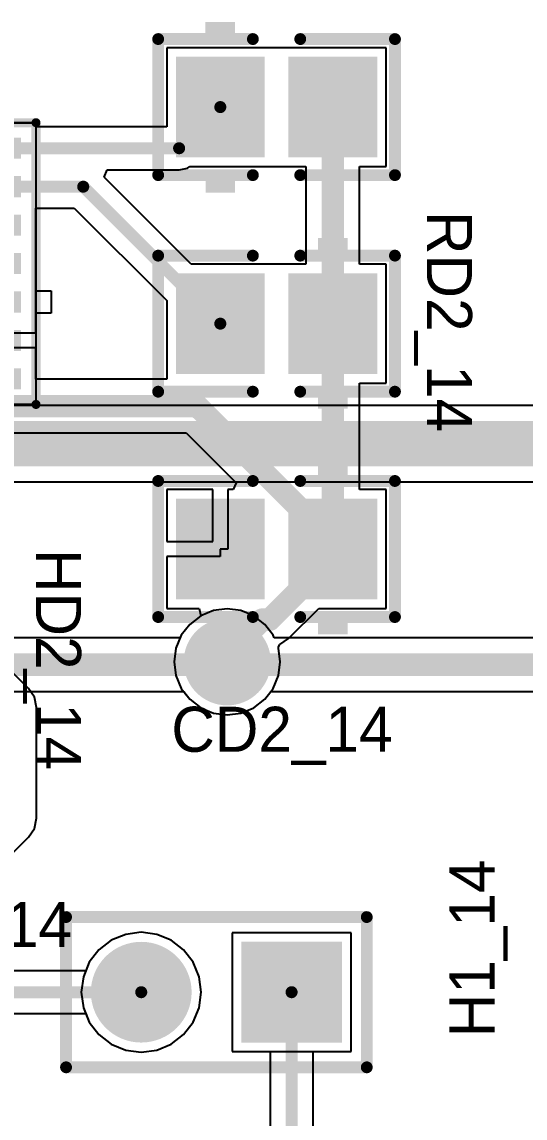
# Model space of a CAD drawing. Header units: millimetres. Extents: x 0.67 to 7.75, y 0.64 to 6.06.
# Drawn here: x 5.643 to 5.978, y 4.871 to 5.601 of the extents above; entities that cross this region are included whole.
import ezdxf

# ---------------------------------------------------------------- set-up
doc = ezdxf.new("R2010")
doc.units = ezdxf.units.MM
doc.header["$MEASUREMENT"] = 0
for name, color, linetype in [('BottomLayer', 5, 'Continuous'), ('BottomSolder', 6, 'Continuous'), ('Mechanical13', 56, 'Continuous'), ('Mechanical15', 56, 'Continuous'), ('MultiLayer', 9, 'Continuous'), ('PadHoleLayer', 156, 'Continuous'), ('TopLayer', 1, 'Continuous'), ('TopOverlay', 2, 'Continuous'), ('TopPaste', 8, 'Continuous'), ('TopSolder', 216, 'Continuous'), ('ViaHoleLayer', 16, 'Continuous')]:
    doc.layers.add(name, color=color, linetype=linetype)

# ---------------------------------------------------------------- blocks, each defined once
blk = doc.blocks.new('RU_14_354')
at = {"layer": 'Mechanical13'}
for p, q in [((-0.086, 0.07249), (-0.06601, 0.0525)), ((-0.086, 0.0525), (-0.06601, 0.07249)), ((-0.076, 0.0525), (-0.076, 0.07249)), ((-0.086, 0.0625), (-0.06601, 0.0625))]:
    blk.add_line(p, q, dxfattribs=at)
at = {"layer": 'Mechanical13', "const_width": 0.001}
for points in [[(-0.0885, -0.1005), (-0.0885, 0.1005)], [(-0.0885, 0.1005), (0.0885, 0.1005)], [(0.0885, -0.1005), (0.0885, 0.1005)], [(-0.126, 0.07077), (-0.126, 0.08277)], [(-0.126, 0.08277), (-0.0885, 0.08277)], [(-0.0885, 0.07077), (-0.0885, 0.08277)], [(0.0885, 0.08277), (0.126, 0.08277)], [(0.0885, 0.07077), (0.0885, 0.08277)], [(0.126, 0.07077), (0.126, 0.08277)], [(-0.126, 0.07077), (-0.0885, 0.07077)], [(0.0885, 0.07077), (0.126, 0.07077)], [(-0.126, 0.04518), (-0.126, 0.05718)], [(-0.126, 0.05718), (-0.0885, 0.05718)], [(-0.0885, 0.04518), (-0.0885, 0.05718)], [(0.0885, 0.05718), (0.126, 0.05718)], [(0.0885, 0.04518), (0.0885, 0.05718)], [(0.126, 0.04518), (0.126, 0.05718)], [(-0.126, 0.04518), (-0.0885, 0.04518)], [(0.0885, 0.04518), (0.126, 0.04518)], [(-0.126, 0.01959), (-0.126, 0.03159)], [(-0.126, 0.03159), (-0.0885, 0.03159)], [(-0.0885, 0.01959), (-0.0885, 0.03159)], [(0.0885, 0.03159), (0.126, 0.03159)], [(0.0885, 0.01959), (0.0885, 0.03159)], [(0.126, 0.01959), (0.126, 0.03159)], [(-0.126, 0.01959), (-0.0885, 0.01959)], [(0.0885, 0.01959), (0.126, 0.01959)], [(-0.126, -0.006), (-0.126, 0.006)], [(-0.126, 0.006), (-0.0885, 0.006)], [(-0.0885, -0.006), (-0.0885, 0.006)], [(0.0885, 0.006), (0.126, 0.006)], [(0.0885, -0.006), (0.0885, 0.006)], [(0.126, -0.006), (0.126, 0.006)], [(-0.126, -0.006), (-0.0885, -0.006)], [(0.0885, -0.006), (0.126, -0.006)], [(-0.126, -0.03159), (-0.126, -0.01959)], [(-0.126, -0.01959), (-0.0885, -0.01959)], [(-0.0885, -0.03159), (-0.0885, -0.01959)], [(0.0885, -0.01959), (0.126, -0.01959)], [(0.0885, -0.03159), (0.0885, -0.01959)], [(0.126, -0.03159), (0.126, -0.01959)], [(-0.126, -0.03159), (-0.0885, -0.03159)], [(0.0885, -0.03159), (0.126, -0.03159)], [(-0.126, -0.05718), (-0.126, -0.04518)], [(-0.126, -0.04518), (-0.0885, -0.04518)], [(-0.0885, -0.05718), (-0.0885, -0.04518)], [(0.0885, -0.04518), (0.126, -0.04518)], [(0.0885, -0.05718), (0.0885, -0.04518)], [(0.126, -0.05718), (0.126, -0.04518)], [(-0.126, -0.05718), (-0.0885, -0.05718)], [(0.0885, -0.05718), (0.126, -0.05718)], [(-0.126, -0.08277), (-0.126, -0.07077)], [(-0.126, -0.07077), (-0.0885, -0.07077)], [(-0.0885, -0.08277), (-0.0885, -0.07077)], [(0.0885, -0.07077), (0.126, -0.07077)], [(0.0885, -0.08277), (0.0885, -0.07077)], [(0.126, -0.08277), (0.126, -0.07077)], [(-0.126, -0.08277), (-0.0885, -0.08277)], [(0.0885, -0.08277), (0.126, -0.08277)], [(-0.0885, -0.1005), (0.0885, -0.1005)]]:
    blk.add_lwpolyline(points, dxfattribs=at)
at = {"layer": 'Mechanical13', "const_width": 0.0005}
for points in [[(-0.08875, 0.1005, 1), (-0.08825, 0.1005, 1)], [(-0.08875, 0.1005, 1), (-0.08825, 0.1005, 1)], [(0.08825, 0.1005, 1), (0.08875, 0.1005, 1)], [(0.08825, 0.1005, 1), (0.08875, 0.1005, 1)], [(-0.12625, 0.08277, 1), (-0.12575, 0.08277, 1)], [(-0.12625, 0.08277, 1), (-0.12575, 0.08277, 1)], [(-0.08875, 0.08277, 1), (-0.08825, 0.08277, 1)], [(-0.08875, 0.08277, 1), (-0.08825, 0.08277, 1)], [(0.08825, 0.08277, 1), (0.08875, 0.08277, 1)], [(0.08825, 0.08277, 1), (0.08875, 0.08277, 1)], [(0.12575, 0.08277, 1), (0.12625, 0.08277, 1)], [(0.12575, 0.08277, 1), (0.12625, 0.08277, 1)], [(-0.12625, 0.07077, 1), (-0.12575, 0.07077, 1)], [(-0.12625, 0.07077, 1), (-0.12575, 0.07077, 1)], [(-0.08875, 0.07077, 1), (-0.08825, 0.07077, 1)], [(-0.08875, 0.07077, 1), (-0.08825, 0.07077, 1)], [(0.08825, 0.07077, 1), (0.08875, 0.07077, 1)], [(0.08825, 0.07077, 1), (0.08875, 0.07077, 1)], [(0.12575, 0.07077, 1), (0.12625, 0.07077, 1)], [(0.12575, 0.07077, 1), (0.12625, 0.07077, 1)], [(-0.12625, 0.05718, 1), (-0.12575, 0.05718, 1)], [(-0.12625, 0.05718, 1), (-0.12575, 0.05718, 1)], [(-0.08875, 0.05718, 1), (-0.08825, 0.05718, 1)], [(-0.08875, 0.05718, 1), (-0.08825, 0.05718, 1)], [(0.08825, 0.05718, 1), (0.08875, 0.05718, 1)], [(0.08825, 0.05718, 1), (0.08875, 0.05718, 1)], [(0.12575, 0.05718, 1), (0.12625, 0.05718, 1)], [(0.12575, 0.05718, 1), (0.12625, 0.05718, 1)], [(-0.12625, 0.04518, 1), (-0.12575, 0.04518, 1)], [(-0.12625, 0.04518, 1), (-0.12575, 0.04518, 1)], [(-0.08875, 0.04518, 1), (-0.08825, 0.04518, 1)], [(-0.08875, 0.04518, 1), (-0.08825, 0.04518, 1)], [(0.08825, 0.04518, 1), (0.08875, 0.04518, 1)], [(0.08825, 0.04518, 1), (0.08875, 0.04518, 1)], [(0.12575, 0.04518, 1), (0.12625, 0.04518, 1)], [(0.12575, 0.04518, 1), (0.12625, 0.04518, 1)], [(-0.12625, 0.03159, 1), (-0.12575, 0.03159, 1)], [(-0.12625, 0.03159, 1), (-0.12575, 0.03159, 1)], [(-0.08875, 0.03159, 1), (-0.08825, 0.03159, 1)], [(-0.08875, 0.03159, 1), (-0.08825, 0.03159, 1)], [(0.08825, 0.03159, 1), (0.08875, 0.03159, 1)], [(0.08825, 0.03159, 1), (0.08875, 0.03159, 1)], [(0.12575, 0.03159, 1), (0.12625, 0.03159, 1)], [(0.12575, 0.03159, 1), (0.12625, 0.03159, 1)], [(-0.12625, 0.01959, 1), (-0.12575, 0.01959, 1)], [(-0.12625, 0.01959, 1), (-0.12575, 0.01959, 1)], [(-0.08875, 0.01959, 1), (-0.08825, 0.01959, 1)], [(-0.08875, 0.01959, 1), (-0.08825, 0.01959, 1)], [(0.08825, 0.01959, 1), (0.08875, 0.01959, 1)], [(0.08825, 0.01959, 1), (0.08875, 0.01959, 1)], [(0.12575, 0.01959, 1), (0.12625, 0.01959, 1)], [(0.12575, 0.01959, 1), (0.12625, 0.01959, 1)], [(-0.12625, 0.006, 1), (-0.12575, 0.006, 1)], [(-0.12625, 0.006, 1), (-0.12575, 0.006, 1)], [(-0.08875, 0.006, 1), (-0.08825, 0.006, 1)], [(-0.08875, 0.006, 1), (-0.08825, 0.006, 1)], [(0.08825, 0.006, 1), (0.08875, 0.006, 1)], [(0.08825, 0.006, 1), (0.08875, 0.006, 1)], [(0.12575, 0.006, 1), (0.12625, 0.006, 1)], [(0.12575, 0.006, 1), (0.12625, 0.006, 1)], [(-0.12625, -0.006, 1), (-0.12575, -0.006, 1)], [(-0.12625, -0.006, 1), (-0.12575, -0.006, 1)], [(-0.08875, -0.006, 1), (-0.08825, -0.006, 1)], [(-0.08875, -0.006, 1), (-0.08825, -0.006, 1)], [(0.08825, -0.006, 1), (0.08875, -0.006, 1)], [(0.08825, -0.006, 1), (0.08875, -0.006, 1)], [(0.12575, -0.006, 1), (0.12625, -0.006, 1)], [(0.12575, -0.006, 1), (0.12625, -0.006, 1)], [(-0.12625, -0.01959, 1), (-0.12575, -0.01959, 1)], [(-0.12625, -0.01959, 1), (-0.12575, -0.01959, 1)], [(-0.08875, -0.01959, 1), (-0.08825, -0.01959, 1)], [(-0.08875, -0.01959, 1), (-0.08825, -0.01959, 1)], [(0.08825, -0.01959, 1), (0.08875, -0.01959, 1)], [(0.08825, -0.01959, 1), (0.08875, -0.01959, 1)], [(0.12575, -0.01959, 1), (0.12625, -0.01959, 1)], [(0.12575, -0.01959, 1), (0.12625, -0.01959, 1)], [(-0.12625, -0.03159, 1), (-0.12575, -0.03159, 1)], [(-0.12625, -0.03159, 1), (-0.12575, -0.03159, 1)], [(-0.08875, -0.03159, 1), (-0.08825, -0.03159, 1)], [(-0.08875, -0.03159, 1), (-0.08825, -0.03159, 1)], [(0.08825, -0.03159, 1), (0.08875, -0.03159, 1)], [(0.08825, -0.03159, 1), (0.08875, -0.03159, 1)], [(0.12575, -0.03159, 1), (0.12625, -0.03159, 1)], [(0.12575, -0.03159, 1), (0.12625, -0.03159, 1)], [(-0.12625, -0.04518, 1), (-0.12575, -0.04518, 1)], [(-0.12625, -0.04518, 1), (-0.12575, -0.04518, 1)], [(-0.08875, -0.04518, 1), (-0.08825, -0.04518, 1)], [(-0.08875, -0.04518, 1), (-0.08825, -0.04518, 1)], [(0.08825, -0.04518, 1), (0.08875, -0.04518, 1)], [(0.08825, -0.04518, 1), (0.08875, -0.04518, 1)], [(0.12575, -0.04518, 1), (0.12625, -0.04518, 1)], [(0.12575, -0.04518, 1), (0.12625, -0.04518, 1)], [(-0.12625, -0.05718, 1), (-0.12575, -0.05718, 1)], [(-0.12625, -0.05718, 1), (-0.12575, -0.05718, 1)], [(-0.08875, -0.05718, 1), (-0.08825, -0.05718, 1)], [(-0.08875, -0.05718, 1), (-0.08825, -0.05718, 1)], [(0.08825, -0.05718, 1), (0.08875, -0.05718, 1)], [(0.08825, -0.05718, 1), (0.08875, -0.05718, 1)], [(0.12575, -0.05718, 1), (0.12625, -0.05718, 1)], [(0.12575, -0.05718, 1), (0.12625, -0.05718, 1)], [(-0.12625, -0.07077, 1), (-0.12575, -0.07077, 1)], [(-0.12625, -0.07077, 1), (-0.12575, -0.07077, 1)], [(-0.08875, -0.07077, 1), (-0.08825, -0.07077, 1)], [(-0.08875, -0.07077, 1), (-0.08825, -0.07077, 1)], [(0.08825, -0.07077, 1), (0.08875, -0.07077, 1)], [(0.08825, -0.07077, 1), (0.08875, -0.07077, 1)], [(0.12575, -0.07077, 1), (0.12625, -0.07077, 1)], [(0.12575, -0.07077, 1), (0.12625, -0.07077, 1)], [(-0.12625, -0.08277, 1), (-0.12575, -0.08277, 1)], [(-0.12625, -0.08277, 1), (-0.12575, -0.08277, 1)], [(-0.08875, -0.08277, 1), (-0.08825, -0.08277, 1)], [(-0.08875, -0.08277, 1), (-0.08825, -0.08277, 1)], [(0.08825, -0.08277, 1), (0.08875, -0.08277, 1)], [(0.08825, -0.08277, 1), (0.08875, -0.08277, 1)], [(0.12575, -0.08277, 1), (0.12625, -0.08277, 1)], [(0.12575, -0.08277, 1), (0.12625, -0.08277, 1)], [(-0.08875, -0.1005, 1), (-0.08825, -0.1005, 1)], [(-0.08875, -0.1005, 1), (-0.08825, -0.1005, 1)], [(0.08825, -0.1005, 1), (0.08875, -0.1005, 1)], [(0.08825, -0.1005, 1), (0.08875, -0.1005, 1)]]:
    blk.add_lwpolyline(points, format="xyb", close=True, dxfattribs=at)
at = {"layer": 'Mechanical13'}
blk.add_lwpolyline([(0.012, 0.1005, -1), (-0.012, 0.1005)], format="xyb", dxfattribs=at)
for points in [[(-0.012, 0.1005, 1), (-0.012, 0.1005, 1)], [(0.012, 0.1005, 1), (0.012, 0.1005, 1)]]:
    blk.add_lwpolyline(points, format="xyb", close=True, dxfattribs=at)
at = {"layer": 'Mechanical15'}
for p, q in [((-0.0985, 0.09377), (-0.0985, 0.1105)), ((-0.0985, 0.1105), (0.0985, 0.1105)), ((0.0985, 0.1105), (0.0985, 0.09377)), ((-0.15, -0.09377), (-0.15, 0.09377)), ((-0.15, 0.09377), (-0.0985, 0.09377)), ((0.0985, 0.09377), (0.15, 0.09377)), ((0.15, 0.09377), (0.15, -0.09377)), ((-0.0985, -0.09377), (-0.15, -0.09377)), ((-0.0985, -0.1105), (-0.0985, -0.09377)), ((0.15, -0.09377), (0.0985, -0.09377)), ((0.0985, -0.09377), (0.0985, -0.1105)), ((0.0985, -0.1105), (-0.0985, -0.1105))]:
    blk.add_line(p, q, dxfattribs=at)
at = {"layer": 'Mechanical15', "const_width": 0.006}
for points in [[(-0.0985, 0.1105), (0.0985, 0.1105)], [(-0.0985, 0.09377), (-0.0985, 0.1105)], [(0.0985, 0.09377), (0.0985, 0.1105)], [(-0.15, 0.09377), (-0.0985, 0.09377)], [(-0.15, -0.09377), (-0.15, 0.09377)], [(0.0985, 0.09377), (0.15, 0.09377)], [(0.15, -0.09377), (0.15, 0.09377)], [(-0.15, -0.09377), (-0.0985, -0.09377)], [(-0.0985, -0.1105), (-0.0985, -0.09377)], [(0.0985, -0.1105), (0.0985, -0.09377)], [(0.0985, -0.09377), (0.15, -0.09377)], [(-0.0985, -0.1105), (0.0985, -0.1105)]]:
    blk.add_lwpolyline(points, dxfattribs=at)
at = {"layer": 'Mechanical15', "const_width": 0.003}
for points in [[(-0.1, 0.1105, 1), (-0.097, 0.1105, 1)], [(-0.1, 0.1105, 1), (-0.097, 0.1105, 1)], [(0.097, 0.1105, 1), (0.1, 0.1105, 1)], [(0.097, 0.1105, 1), (0.1, 0.1105, 1)], [(-0.1515, 0.09377, 1), (-0.1485, 0.09377, 1)], [(-0.1515, 0.09377, 1), (-0.1485, 0.09377, 1)], [(-0.1, 0.09377, 1), (-0.097, 0.09377, 1)], [(-0.1, 0.09377, 1), (-0.097, 0.09377, 1)], [(0.097, 0.09377, 1), (0.1, 0.09377, 1)], [(0.097, 0.09377, 1), (0.1, 0.09377, 1)], [(0.1485, 0.09377, 1), (0.1515, 0.09377, 1)], [(0.1485, 0.09377, 1), (0.1515, 0.09377, 1)], [(-0.1515, -0.09377, 1), (-0.1485, -0.09377, 1)], [(-0.1515, -0.09377, 1), (-0.1485, -0.09377, 1)], [(-0.1, -0.09377, 1), (-0.097, -0.09377, 1)], [(-0.1, -0.09377, 1), (-0.097, -0.09377, 1)], [(0.097, -0.09377, 1), (0.1, -0.09377, 1)], [(0.097, -0.09377, 1), (0.1, -0.09377, 1)], [(0.1485, -0.09377, 1), (0.1515, -0.09377, 1)], [(0.1485, -0.09377, 1), (0.1515, -0.09377, 1)], [(-0.1, -0.1105, 1), (-0.097, -0.1105, 1)], [(-0.1, -0.1105, 1), (-0.097, -0.1105, 1)], [(0.097, -0.1105, 1), (0.1, -0.1105, 1)], [(0.097, -0.1105, 1), (0.1, -0.1105, 1)]]:
    blk.add_lwpolyline(points, format="xyb", close=True, dxfattribs=at)
at = {"layer": 'TopLayer'}
for points in [[(-0.14, 0.06977), (-0.082, 0.06977), (-0.14, 0.08377), (-0.082, 0.08377)], [(0.082, 0.06977), (0.14, 0.06977), (0.082, 0.08377), (0.14, 0.08377)], [(-0.14, 0.04418), (-0.082, 0.04418), (-0.14, 0.05818), (-0.082, 0.05818)], [(0.082, 0.04418), (0.14, 0.04418), (0.082, 0.05818), (0.14, 0.05818)], [(-0.14, 0.01859), (-0.082, 0.01859), (-0.14, 0.03259), (-0.082, 0.03259)], [(0.082, 0.01859), (0.14, 0.01859), (0.082, 0.03259), (0.14, 0.03259)], [(-0.14, -0.007), (-0.082, -0.007), (-0.14, 0.007), (-0.082, 0.007)], [(0.082, -0.007), (0.14, -0.007), (0.082, 0.007), (0.14, 0.007)], [(-0.14, -0.03259), (-0.082, -0.03259), (-0.14, -0.01859), (-0.082, -0.01859)], [(0.082, -0.03259), (0.14, -0.03259), (0.082, -0.01859), (0.14, -0.01859)], [(-0.14, -0.05818), (-0.082, -0.05818), (-0.14, -0.04418), (-0.082, -0.04418)], [(0.082, -0.05818), (0.14, -0.05818), (0.082, -0.04418), (0.14, -0.04418)], [(-0.14, -0.08377), (-0.082, -0.08377), (-0.14, -0.06977), (-0.082, -0.06977)], [(0.082, -0.08377), (0.14, -0.08377), (0.082, -0.06977), (0.14, -0.06977)]]:
    blk.add_solid(points, dxfattribs=at)
at = {"layer": 'TopOverlay'}
for p, q in [((-0.1335, 0.11076), (-0.11351, 0.09077)), ((-0.1335, 0.09077), (-0.11351, 0.11076)), ((-0.1235, 0.09077), (-0.1235, 0.11076)), ((-0.1335, 0.10077), (-0.11351, 0.10077)), ((0.15, -0.03309), (0.15, -0.01809)), ((0.15, -0.01809), (0.16, -0.01809)), ((0.16, -0.01809), (0.16, -0.03309)), ((0.16, -0.03309), (0.15, -0.03309))]:
    blk.add_line(p, q, dxfattribs=at)
at = {"layer": 'TopOverlay', "const_width": 0.006}
for points in [[(-0.0935, 0.09687), (-0.0935, 0.1055)], [(-0.0935, 0.1055), (0.0935, 0.1055)], [(0.0935, 0.09687), (0.0935, 0.1055)], [(-0.0935, -0.1055), (-0.0935, -0.09687)], [(0.0935, -0.1055), (0.0935, -0.09687)], [(-0.0935, -0.1055), (0.0935, -0.1055)]]:
    blk.add_lwpolyline(points, dxfattribs=at)
at = {"layer": 'TopOverlay', "const_width": 0.003}
for points in [[(-0.095, 0.1055, 1), (-0.092, 0.1055, 1)], [(-0.095, 0.1055, 1), (-0.092, 0.1055, 1)], [(0.092, 0.1055, 1), (0.095, 0.1055, 1)], [(0.092, 0.1055, 1), (0.095, 0.1055, 1)], [(-0.095, 0.09687, 1), (-0.092, 0.09687, 1)], [(0.092, 0.09687, 1), (0.095, 0.09687, 1)], [(-0.095, -0.09687, 1), (-0.092, -0.09687, 1)], [(0.092, -0.09687, 1), (0.095, -0.09687, 1)], [(-0.095, -0.1055, 1), (-0.092, -0.1055, 1)], [(-0.095, -0.1055, 1), (-0.092, -0.1055, 1)], [(0.092, -0.1055, 1), (0.095, -0.1055, 1)], [(0.092, -0.1055, 1), (0.095, -0.1055, 1)]]:
    blk.add_lwpolyline(points, format="xyb", close=True, dxfattribs=at)
at = {"layer": 'TopPaste'}
for points in [[(-0.14, 0.06977), (-0.082, 0.06977), (-0.14, 0.08377), (-0.082, 0.08377)], [(0.082, 0.06977), (0.14, 0.06977), (0.082, 0.08377), (0.14, 0.08377)], [(-0.14, 0.04418), (-0.082, 0.04418), (-0.14, 0.05818), (-0.082, 0.05818)], [(0.082, 0.04418), (0.14, 0.04418), (0.082, 0.05818), (0.14, 0.05818)], [(-0.14, 0.01859), (-0.082, 0.01859), (-0.14, 0.03259), (-0.082, 0.03259)], [(0.082, 0.01859), (0.14, 0.01859), (0.082, 0.03259), (0.14, 0.03259)], [(-0.14, -0.007), (-0.082, -0.007), (-0.14, 0.007), (-0.082, 0.007)], [(0.082, -0.007), (0.14, -0.007), (0.082, 0.007), (0.14, 0.007)], [(-0.14, -0.03259), (-0.082, -0.03259), (-0.14, -0.01859), (-0.082, -0.01859)], [(0.082, -0.03259), (0.14, -0.03259), (0.082, -0.01859), (0.14, -0.01859)], [(-0.14, -0.05818), (-0.082, -0.05818), (-0.14, -0.04418), (-0.082, -0.04418)], [(0.082, -0.05818), (0.14, -0.05818), (0.082, -0.04418), (0.14, -0.04418)], [(-0.14, -0.08377), (-0.082, -0.08377), (-0.14, -0.06977), (-0.082, -0.06977)], [(0.082, -0.08377), (0.14, -0.08377), (0.082, -0.06977), (0.14, -0.06977)]]:
    blk.add_solid(points, dxfattribs=at)
at = {"layer": 'TopSolder'}
for points in [[(-0.14, 0.06977), (-0.082, 0.06977), (-0.14, 0.08377), (-0.082, 0.08377)], [(0.082, 0.06977), (0.14, 0.06977), (0.082, 0.08377), (0.14, 0.08377)], [(-0.14, 0.04418), (-0.082, 0.04418), (-0.14, 0.05818), (-0.082, 0.05818)], [(0.082, 0.04418), (0.14, 0.04418), (0.082, 0.05818), (0.14, 0.05818)], [(-0.14, 0.01859), (-0.082, 0.01859), (-0.14, 0.03259), (-0.082, 0.03259)], [(0.082, 0.01859), (0.14, 0.01859), (0.082, 0.03259), (0.14, 0.03259)], [(-0.14, -0.007), (-0.082, -0.007), (-0.14, 0.007), (-0.082, 0.007)], [(0.082, -0.007), (0.14, -0.007), (0.082, 0.007), (0.14, 0.007)], [(-0.14, -0.03259), (-0.082, -0.03259), (-0.14, -0.01859), (-0.082, -0.01859)], [(0.082, -0.03259), (0.14, -0.03259), (0.082, -0.01859), (0.14, -0.01859)], [(-0.14, -0.05818), (-0.082, -0.05818), (-0.14, -0.04418), (-0.082, -0.04418)], [(0.082, -0.05818), (0.14, -0.05818), (0.082, -0.04418), (0.14, -0.04418)], [(-0.14, -0.08377), (-0.082, -0.08377), (-0.14, -0.06977), (-0.082, -0.06977)], [(0.082, -0.08377), (0.14, -0.08377), (0.082, -0.06977), (0.14, -0.06977)]]:
    blk.add_solid(points, dxfattribs=at)
blk = doc.blocks.new('CC2012_0805_355')
at = {"layer": 'TopLayer'}
for points in [[(-0.06299, -0.02953), (-0.01181, -0.02953), (-0.06299, 0.02953), (-0.01181, 0.02953)], [(0.01181, -0.02953), (0.06299, -0.02953), (0.01181, 0.02953), (0.06299, 0.02953)]]:
    blk.add_solid(points, dxfattribs=at)
at = {"layer": 'TopOverlay', "const_width": 0.00787}
for points in [[(-0.07874, 0.04528), (-0.07874, -0.04528)], [(-0.01575, 0.04528), (-0.07874, 0.04528)], [(0.07874, 0.04528), (0.01575, 0.04528)], [(0.07874, 0.04528), (0.07874, -0.04528)], [(-0.01575, -0.04528), (-0.07874, -0.04528)], [(0.07874, -0.04528), (0.01575, -0.04528)]]:
    blk.add_lwpolyline(points, dxfattribs=at)
at = {"layer": 'TopOverlay', "const_width": 0.00394}
for points in [[(-0.08071, 0.04528, 1), (-0.07677, 0.04528, 1)], [(-0.08071, 0.04528, 1), (-0.07677, 0.04528, 1)], [(-0.01772, 0.04528, 1), (-0.01378, 0.04528, 1)], [(0.01378, 0.04528, 1), (0.01772, 0.04528, 1)], [(0.07677, 0.04528, 1), (0.08071, 0.04528, 1)], [(0.07677, 0.04528, 1), (0.08071, 0.04528, 1)], [(-0.08071, -0.04528, 1), (-0.07677, -0.04528, 1)], [(-0.08071, -0.04528, 1), (-0.07677, -0.04528, 1)], [(-0.01772, -0.04528, 1), (-0.01378, -0.04528, 1)], [(0.01378, -0.04528, 1), (0.01772, -0.04528, 1)], [(0.07677, -0.04528, 1), (0.08071, -0.04528, 1)], [(0.07677, -0.04528, 1), (0.08071, -0.04528, 1)]]:
    blk.add_lwpolyline(points, format="xyb", close=True, dxfattribs=at)
at = {"layer": 'TopOverlay'}
for points in [[(-0.04724, 0.04882), (-0.02756, 0.04882), (-0.04724, 0.05669), (-0.02756, 0.05669)], [(-0.04725, -0.05709), (-0.02756, -0.05709), (-0.04725, -0.04921), (-0.02756, -0.04921)]]:
    blk.add_solid(points, dxfattribs=at)
at = {"layer": 'TopPaste'}
for points in [[(-0.06299, -0.02953), (-0.01181, -0.02953), (-0.06299, 0.02953), (-0.01181, 0.02953)], [(0.01181, -0.02953), (0.06299, -0.02953), (0.01181, 0.02953), (0.06299, 0.02953)]]:
    blk.add_solid(points, dxfattribs=at)
at = {"layer": 'TopSolder'}
for points in [[(-0.06699, -0.03353), (-0.00781, -0.03353), (-0.06699, 0.03353), (-0.00781, 0.03353)], [(0.00781, -0.03353), (0.06699, -0.03353), (0.00781, 0.03353), (0.06699, 0.03353)]]:
    blk.add_solid(points, dxfattribs=at)
blk = doc.blocks.new('CC2012_0805_356')
at = {"layer": 'TopLayer'}
for points in [[(-0.06299, -0.02953), (-0.01181, -0.02953), (-0.06299, 0.02953), (-0.01181, 0.02953)], [(0.01181, -0.02953), (0.06299, -0.02953), (0.01181, 0.02953), (0.06299, 0.02953)]]:
    blk.add_solid(points, dxfattribs=at)
at = {"layer": 'TopOverlay', "const_width": 0.00787}
for points in [[(-0.07874, -0.04528), (-0.07874, 0.04528)], [(-0.07874, 0.04528), (-0.01575, 0.04528)], [(0.01575, 0.04528), (0.07874, 0.04528)], [(0.07874, -0.04528), (0.07874, 0.04528)], [(-0.07874, -0.04528), (-0.01575, -0.04528)], [(0.01575, -0.04528), (0.07874, -0.04528)]]:
    blk.add_lwpolyline(points, dxfattribs=at)
at = {"layer": 'TopOverlay', "const_width": 0.00394}
for points in [[(-0.08071, 0.04528, 1), (-0.07677, 0.04528, 1)], [(-0.08071, 0.04528, 1), (-0.07677, 0.04528, 1)], [(-0.01772, 0.04528, 1), (-0.01378, 0.04528, 1)], [(0.01378, 0.04528, 1), (0.01772, 0.04528, 1)], [(0.07677, 0.04528, 1), (0.08071, 0.04528, 1)], [(0.07677, 0.04528, 1), (0.08071, 0.04528, 1)], [(-0.08071, -0.04528, 1), (-0.07677, -0.04528, 1)], [(-0.08071, -0.04528, 1), (-0.07677, -0.04528, 1)], [(-0.01772, -0.04528, 1), (-0.01378, -0.04528, 1)], [(0.01378, -0.04528, 1), (0.01772, -0.04528, 1)], [(0.07677, -0.04528, 1), (0.08071, -0.04528, 1)], [(0.07677, -0.04528, 1), (0.08071, -0.04528, 1)]]:
    blk.add_lwpolyline(points, format="xyb", close=True, dxfattribs=at)
at = {"layer": 'TopOverlay'}
for points in [[(-0.04727, 0.04882), (-0.02758, 0.04882), (-0.04727, 0.05669), (-0.02758, 0.05669)], [(-0.04724, -0.05707), (-0.02756, -0.05707), (-0.04724, -0.04919), (-0.02756, -0.04919)]]:
    blk.add_solid(points, dxfattribs=at)
at = {"layer": 'TopPaste'}
for points in [[(-0.06299, -0.02953), (-0.01181, -0.02953), (-0.06299, 0.02953), (-0.01181, 0.02953)], [(0.01181, -0.02953), (0.06299, -0.02953), (0.01181, 0.02953), (0.06299, 0.02953)]]:
    blk.add_solid(points, dxfattribs=at)
at = {"layer": 'TopSolder'}
for points in [[(-0.06699, -0.03353), (-0.00781, -0.03353), (-0.06699, 0.03353), (-0.00781, 0.03353)], [(0.00781, -0.03353), (0.06699, -0.03353), (0.00781, 0.03353), (0.06699, 0.03353)]]:
    blk.add_solid(points, dxfattribs=at)
blk = doc.blocks.new('HDR1X2_369')
at = {"layer": 'BottomLayer', "const_width": 0.02953}
blk.add_lwpolyline([(0.08524, 0, 1), (0.11476, 0, 1)], format="xyb", close=True, dxfattribs=at)
at = {"layer": 'BottomLayer'}
blk.add_solid([(-0.02953, -0.02953), (0.02953, -0.02953), (-0.02953, 0.02953), (0.02953, 0.02953)], dxfattribs=at)
at = {"layer": 'BottomSolder', "const_width": 0.03353}
blk.add_lwpolyline([(0.08324, 0, 1), (0.11676, 0, 1)], format="xyb", close=True, dxfattribs=at)
at = {"layer": 'BottomSolder'}
blk.add_solid([(-0.03353, -0.03353), (0.03353, -0.03353), (-0.03353, 0.03353), (0.03353, 0.03353)], dxfattribs=at)
at = {"layer": 'MultiLayer', "const_width": 0.02953}
blk.add_lwpolyline([(0.08524, 0, 1), (0.11476, 0, 1)], format="xyb", close=True, dxfattribs=at)
at = {"layer": 'MultiLayer'}
blk.add_solid([(-0.02953, -0.02953), (0.02953, -0.02953), (-0.02953, 0.02953), (0.02953, 0.02953)], dxfattribs=at)
at = {"layer": 'PadHoleLayer', "const_width": 0.01772}
for points in [[(-0.00886, 0, 1), (0.00886, 0, 1)], [(0.09114, 0, 1), (0.10886, 0, 1)]]:
    blk.add_lwpolyline(points, format="xyb", close=True, dxfattribs=at)
at = {"layer": 'TopLayer', "const_width": 0.02953}
blk.add_lwpolyline([(0.08524, 0, 1), (0.11476, 0, 1)], format="xyb", close=True, dxfattribs=at)
at = {"layer": 'TopLayer'}
blk.add_solid([(-0.02953, -0.02953), (0.02953, -0.02953), (-0.02953, 0.02953), (0.02953, 0.02953)], dxfattribs=at)
at = {"layer": 'TopOverlay', "const_width": 0.00787}
for points in [[(-0.05, 0.05), (-0.05, -0.05)], [(0.15, 0.05), (-0.05, 0.05)], [(0.15, 0.05), (0.15, -0.05)], [(0.15, -0.05), (-0.05, -0.05)]]:
    blk.add_lwpolyline(points, dxfattribs=at)
at = {"layer": 'TopOverlay', "const_width": 0.00394}
for points in [[(-0.05197, 0.05, 1), (-0.04803, 0.05, 1)], [(-0.05197, 0.05, 1), (-0.04803, 0.05, 1)], [(0.14803, 0.05, 1), (0.15197, 0.05, 1)], [(0.14803, 0.05, 1), (0.15197, 0.05, 1)], [(-0.05197, -0.05, 1), (-0.04803, -0.05, 1)], [(-0.05197, -0.05, 1), (-0.04803, -0.05, 1)], [(0.14803, -0.05, 1), (0.15197, -0.05, 1)], [(0.14803, -0.05, 1), (0.15197, -0.05, 1)]]:
    blk.add_lwpolyline(points, format="xyb", close=True, dxfattribs=at)
at = {"layer": 'TopSolder', "const_width": 0.03353}
blk.add_lwpolyline([(0.08324, 0, 1), (0.11676, 0, 1)], format="xyb", close=True, dxfattribs=at)
at = {"layer": 'TopSolder'}
blk.add_solid([(-0.03353, -0.03353), (0.03353, -0.03353), (-0.03353, 0.03353), (0.03353, 0.03353)], dxfattribs=at)
blk = doc.blocks.new('CC2012_0805_373')
at = {"layer": 'TopLayer'}
for points in [[(-0.06299, -0.02953), (-0.01181, -0.02953), (-0.06299, 0.02953), (-0.01181, 0.02953)], [(0.01181, -0.02953), (0.06299, -0.02953), (0.01181, 0.02953), (0.06299, 0.02953)]]:
    blk.add_solid(points, dxfattribs=at)
at = {"layer": 'TopOverlay', "const_width": 0.00787}
for points in [[(-0.07874, 0.04528), (-0.07874, -0.04528)], [(-0.01575, 0.04528), (-0.07874, 0.04528)], [(0.07874, 0.04528), (0.01575, 0.04528)], [(0.07874, 0.04528), (0.07874, -0.04528)], [(-0.01575, -0.04528), (-0.07874, -0.04528)], [(0.07874, -0.04528), (0.01575, -0.04528)]]:
    blk.add_lwpolyline(points, dxfattribs=at)
at = {"layer": 'TopOverlay', "const_width": 0.00394}
for points in [[(-0.08071, 0.04528, 1), (-0.07677, 0.04528, 1)], [(-0.08071, 0.04528, 1), (-0.07677, 0.04528, 1)], [(-0.01772, 0.04528, 1), (-0.01378, 0.04528, 1)], [(0.01378, 0.04528, 1), (0.01772, 0.04528, 1)], [(0.07677, 0.04528, 1), (0.08071, 0.04528, 1)], [(0.07677, 0.04528, 1), (0.08071, 0.04528, 1)], [(-0.08071, -0.04528, 1), (-0.07677, -0.04528, 1)], [(-0.08071, -0.04528, 1), (-0.07677, -0.04528, 1)], [(-0.01772, -0.04528, 1), (-0.01378, -0.04528, 1)], [(0.01378, -0.04528, 1), (0.01772, -0.04528, 1)], [(0.07677, -0.04528, 1), (0.08071, -0.04528, 1)], [(0.07677, -0.04528, 1), (0.08071, -0.04528, 1)]]:
    blk.add_lwpolyline(points, format="xyb", close=True, dxfattribs=at)
at = {"layer": 'TopOverlay'}
for points in [[(-0.04726, 0.04882), (-0.02757, 0.04882), (-0.04726, 0.05669), (-0.02757, 0.05669)], [(-0.04725, -0.05707), (-0.02756, -0.05707), (-0.04725, -0.0492), (-0.02756, -0.0492)]]:
    blk.add_solid(points, dxfattribs=at)
at = {"layer": 'TopPaste'}
for points in [[(-0.06299, -0.02953), (-0.01181, -0.02953), (-0.06299, 0.02953), (-0.01181, 0.02953)], [(0.01181, -0.02953), (0.06299, -0.02953), (0.01181, 0.02953), (0.06299, 0.02953)]]:
    blk.add_solid(points, dxfattribs=at)
at = {"layer": 'TopSolder'}
for points in [[(-0.06699, -0.03353), (-0.00781, -0.03353), (-0.06699, 0.03353), (-0.00781, 0.03353)], [(0.00781, -0.03353), (0.06699, -0.03353), (0.00781, 0.03353), (0.06699, 0.03353)]]:
    blk.add_solid(points, dxfattribs=at)

msp = doc.modelspace()

# ---------------------------------------------------------------- linework, layer by layer
at = {"layer": 'BottomLayer'}
for p, q in [((5.99353, 5.34549), (5.04927, 5.34549)), ((5.04927, 5.29451), (6.015, 5.29451)), ((5.78, 5.21009), (5.77086, 5.20889)), ((5.78914, 5.20889), (5.78, 5.21009)), ((5.76235, 5.20536), (5.75504, 5.19975)), ((5.77086, 5.20889), (5.76235, 5.20536)), ((5.79765, 5.20536), (5.78914, 5.20889)), ((5.80496, 5.19975), (5.79765, 5.20536)), ((5.75504, 5.19975), (5.74943, 5.19244)), ((5.81057, 5.19244), (5.80496, 5.19975)), ((5.74871, 5.1907), (5.62778, 5.1907)), ((5.74943, 5.19244), (5.74871, 5.1907)), ((5.81129, 5.1907), (5.81057, 5.19244)), ((6.36327, 5.1907), (5.81129, 5.1907)), ((5.62126, 5.15502), (5.75106, 5.15502)), ((5.75106, 5.15502), (5.75504, 5.14983)), ((5.80496, 5.14983), (5.80894, 5.15502)), ((5.80894, 5.15502), (6.37543, 5.15502)), ((5.75504, 5.14983), (5.76235, 5.14422)), ((5.76235, 5.14422), (5.77086, 5.14069)), ((5.78914, 5.14069), (5.79765, 5.14422)), ((5.79765, 5.14422), (5.80496, 5.14983)), ((5.77086, 5.14069), (5.78, 5.13949)), ((5.78, 5.13949), (5.78914, 5.14069)), ((5.71248, 4.9934), (5.70286, 4.98941)), ((5.7228, 4.99475), (5.71248, 4.9934)), ((5.73311, 4.9934), (5.7228, 4.99475)), ((5.74273, 4.98941), (5.73311, 4.9934)), ((5.86232, 4.99441), (5.78327, 4.99441)), ((5.78327, 4.99441), (5.78327, 4.91536)), ((5.86232, 4.91536), (5.86232, 4.99441)), ((5.70286, 4.98941), (5.6946, 4.98308)), ((5.75099, 4.98308), (5.74273, 4.98941)), ((5.6946, 4.98308), (5.68827, 4.97482)), ((5.75732, 4.97482), (5.75099, 4.98308)), ((5.68827, 4.97482), (5.68429, 4.9652)), ((5.76131, 4.9652), (5.75732, 4.97482)), ((5.68429, 4.9652), (5.68293, 4.95489)), ((5.76266, 4.95489), (5.76131, 4.9652)), ((5.68293, 4.95489), (5.68429, 4.94457)), ((5.76131, 4.94457), (5.76266, 4.95489)), ((5.68429, 4.94457), (5.68827, 4.93495)), ((5.75732, 4.93495), (5.76131, 4.94457)), ((5.68827, 4.93495), (5.6946, 4.92669)), ((5.75099, 4.92669), (5.75732, 4.93495)), ((5.6946, 4.92669), (5.70286, 4.92036)), ((5.74273, 4.92036), (5.75099, 4.92669)), ((5.70286, 4.92036), (5.71248, 4.91638)), ((5.73311, 4.91638), (5.74273, 4.92036)), ((5.71248, 4.91638), (5.7228, 4.91502)), ((5.7228, 4.91502), (5.73311, 4.91638)), ((5.78327, 4.91536), (5.86232, 4.91536))]:
    msp.add_line(p, q, dxfattribs=at)
for points, const_width in [([(5.025, 5.32), (6.015, 5.32)], 0.03), ([(4.80714, 5.17286), (6.78786, 5.17286)], 0.015)]:
    msp.add_lwpolyline(points, dxfattribs=dict(at, const_width=const_width))
at = {"layer": 'BottomLayer', "const_width": 0.025}
msp.add_lwpolyline([(5.7675, 5.17479, 1), (5.7925, 5.17479, 1)], format="xyb", close=True, dxfattribs=at)
at = {"layer": 'BottomSolder', "const_width": 0.029}
msp.add_lwpolyline([(5.7655, 5.17479, 1), (5.7945, 5.17479, 1)], format="xyb", close=True, dxfattribs=at)
at = {"layer": 'MultiLayer', "const_width": 0.025}
msp.add_lwpolyline([(5.7675, 5.17479, 1), (5.7925, 5.17479, 1)], format="xyb", close=True, dxfattribs=at)
at = {"layer": 'TopLayer'}
for p, q in [((5.81098, 5.58358), (5.7398, 5.58358)), ((5.7398, 5.58358), (5.7398, 5.53093)), ((5.81461, 5.58358), (5.81098, 5.58358)), ((5.81098, 5.58358), (5.81098, 5.58358)), ((5.88579, 5.58358), (5.81461, 5.58358)), ((5.81461, 5.58358), (5.81461, 5.58358)), ((5.88579, 5.50452), (5.88579, 5.58358)), ((5.6528, 5.53366), (5.62807, 5.53366)), ((5.6528, 5.53093), (5.6528, 5.53366)), ((5.7398, 5.53093), (5.6528, 5.53093)), ((5.69808, 5.49738), (5.70015, 5.50238)), ((5.70015, 5.50238), (5.748, 5.50238)), ((5.748, 5.50238), (5.75347, 5.50347)), ((5.748, 5.50238), (5.748, 5.50238)), ((5.75347, 5.50347), (5.75504, 5.50452)), ((5.75504, 5.50452), (5.81098, 5.50452)), ((5.81098, 5.50452), (5.81098, 5.50452)), ((5.81098, 5.50452), (5.81461, 5.50452)), ((5.81461, 5.50452), (5.81461, 5.50452)), ((5.81461, 5.50452), (5.83235, 5.50452)), ((5.83235, 5.50452), (5.83235, 5.43941)), ((5.86804, 5.43941), (5.86804, 5.50452)), ((5.86804, 5.50452), (5.88579, 5.50452)), ((5.75605, 5.43941), (5.69808, 5.49738)), ((5.6528, 5.47407), (5.6528, 5.47679)), ((5.6528, 5.47679), (5.6783, 5.47679)), ((5.6528, 5.44848), (5.6528, 5.47407)), ((5.6783, 5.47679), (5.7398, 5.41529)), ((5.6528, 5.42289), (5.6528, 5.44848)), ((5.81098, 5.43941), (5.75605, 5.43941)), ((5.81461, 5.43941), (5.81098, 5.43941)), ((5.81098, 5.43941), (5.81098, 5.43941)), ((5.83235, 5.43941), (5.81461, 5.43941)), ((5.81461, 5.43941), (5.81461, 5.43941)), ((5.88579, 5.43941), (5.86804, 5.43941)), ((5.88579, 5.36036), (5.88579, 5.43941)), ((5.6528, 5.3973), (5.6528, 5.42289)), ((5.7398, 5.41529), (5.7398, 5.36284)), ((5.5748, 5.3937), (5.6528, 5.3937)), ((5.6528, 5.3937), (5.6528, 5.3973)), ((5.6528, 5.3837), (5.5748, 5.3837)), ((5.6528, 5.3717), (5.6528, 5.3837)), ((5.6528, 5.36284), (5.6528, 5.3717)), ((5.7398, 5.36284), (5.6528, 5.36284)), ((5.86804, 5.28941), (5.86804, 5.36036)), ((5.86804, 5.36036), (5.88579, 5.36036)), ((5.63191, 5.32716), (5.75276, 5.32716)), ((5.75276, 5.32716), (5.78588, 5.29403)), ((5.78588, 5.29403), (5.78397, 5.28941)), ((5.77039, 5.28941), (5.7398, 5.28941)), ((5.7398, 5.28941), (5.7398, 5.25489)), ((5.77039, 5.25489), (5.77039, 5.28941)), ((5.78397, 5.28941), (5.78039, 5.28941)), ((5.78039, 5.28941), (5.78039, 5.24989)), ((5.88579, 5.28941), (5.86804, 5.28941)), ((5.88579, 5.21036), (5.88579, 5.28941)), ((5.7398, 5.25489), (5.77039, 5.25489)), ((5.78039, 5.24989), (5.77539, 5.24989)), ((5.77539, 5.24989), (5.77539, 5.24489)), ((5.77539, 5.24489), (5.7398, 5.24489)), ((5.7398, 5.24489), (5.7398, 5.21036)), ((5.7398, 5.21036), (5.76135, 5.21036)), ((5.76135, 5.21036), (5.76235, 5.20536)), ((5.82085, 5.19024), (5.84097, 5.21036)), ((5.84097, 5.21036), (5.88579, 5.21036)), ((5.76235, 5.20536), (5.75504, 5.19975)), ((5.75504, 5.19975), (5.74943, 5.19244)), ((5.74943, 5.19244), (5.7459, 5.18392)), ((5.81506, 5.18637), (5.82085, 5.19024)), ((5.6479, 5.15698), (5.62414, 5.18074)), ((5.7459, 5.18392), (5.7447, 5.17479)), ((5.81395, 5.18429), (5.81506, 5.18637)), ((5.8141, 5.18392), (5.81395, 5.18429)), ((5.8153, 5.17479), (5.8141, 5.18392)), ((5.7447, 5.17479), (5.7459, 5.16565)), ((5.8141, 5.16565), (5.8153, 5.17479)), ((5.7459, 5.16565), (5.74943, 5.15714)), ((5.81057, 5.15714), (5.8141, 5.16565)), ((5.65176, 5.15119), (5.6479, 5.15698)), ((5.74943, 5.15714), (5.75504, 5.14983)), ((5.80496, 5.14983), (5.81057, 5.15714)), ((5.65312, 5.14437), (5.65176, 5.15119)), ((5.65312, 5.14436), (5.65312, 5.14437)), ((5.65312, 5.0707), (5.65312, 5.14436)), ((5.75504, 5.14983), (5.76235, 5.14422)), ((5.76235, 5.14422), (5.77086, 5.14069)), ((5.78914, 5.14069), (5.79765, 5.14422)), ((5.79765, 5.14422), (5.80496, 5.14983)), ((5.77086, 5.14069), (5.78, 5.13949)), ((5.78, 5.13949), (5.78914, 5.14069)), ((5.6479, 5.05808), (5.65176, 5.06387)), ((5.65176, 5.06387), (5.65312, 5.0707)), ((5.56726, 4.97745), (5.6479, 5.05808)), ((5.71248, 4.9934), (5.70286, 4.98941)), ((5.7228, 4.99475), (5.71248, 4.9934)), ((5.73311, 4.9934), (5.7228, 4.99475)), ((5.74273, 4.98941), (5.73311, 4.9934)), ((5.86232, 4.99441), (5.78327, 4.99441)), ((5.78327, 4.99441), (5.78327, 4.91536)), ((5.86232, 4.91536), (5.86232, 4.99441)), ((5.70286, 4.98941), (5.6946, 4.98308)), ((5.75099, 4.98308), (5.74273, 4.98941)), ((5.6946, 4.98308), (5.68827, 4.97482)), ((5.75732, 4.97482), (5.75099, 4.98308)), ((5.68592, 4.96916), (5.60402, 4.96916)), ((5.68827, 4.97482), (5.68592, 4.96916)), ((5.76131, 4.9652), (5.75732, 4.97482)), ((5.76266, 4.95489), (5.76131, 4.9652)), ((5.76131, 4.94457), (5.76266, 4.95489)), ((5.60797, 4.94061), (5.68592, 4.94061)), ((5.68592, 4.94061), (5.68827, 4.93495)), ((5.75732, 4.93495), (5.76131, 4.94457)), ((5.68827, 4.93495), (5.6946, 4.92669)), ((5.75099, 4.92669), (5.75732, 4.93495)), ((5.6946, 4.92669), (5.70286, 4.92036)), ((5.74273, 4.92036), (5.75099, 4.92669)), ((5.70286, 4.92036), (5.71248, 4.91638)), ((5.73311, 4.91638), (5.74273, 4.92036)), ((5.71248, 4.91638), (5.7228, 4.91502)), ((5.7228, 4.91502), (5.73311, 4.91638)), ((5.78327, 4.91536), (5.80852, 4.91536)), ((5.80852, 4.91536), (5.80852, 4.6234)), ((5.83707, 4.61748), (5.83707, 4.91536)), ((5.83707, 4.91536), (5.86232, 4.91536))]:
    msp.add_line(p, q, dxfattribs=at)
for points, const_width in [([(5.748, 5.51666), (5.77539, 5.54405)], 0.008), ([(5.8502, 5.39989), (5.8502, 5.54405)], 0.015), ([(5.6138, 5.51666), (5.748, 5.51666)], 0.008), ([(5.6138, 5.49107), (5.68421, 5.49107)], 0.008), ([(5.68421, 5.49107), (5.77539, 5.39989)], 0.008), ([(5.8502, 5.25495), (5.8502, 5.39989)], 0.015), ([(5.63191, 5.345), (5.76015, 5.345)], 0.015), ([(5.76015, 5.345), (5.8502, 5.25495)], 0.015), ([(5.85, 5.24463), (5.85, 5.2498)], 0.015), ([(5.80823, 5.20286), (5.85, 5.24463)], 0.015), ([(5.78, 5.17958), (5.80328, 5.20286)], 0.015), ([(5.80328, 5.20286), (5.80823, 5.20286)], 0.015), ([(5.78, 5.17479), (5.78, 5.17958)], 0.015), ([(5.58429, 4.95489), (5.7228, 4.95489)], 0.008), ([(5.8228, 4.61748), (5.8228, 4.95489)], 0.008)]:
    msp.add_lwpolyline(points, dxfattribs=dict(at, const_width=const_width))
for points, const_width in [([(5.77339, 5.54405, 1), (5.77739, 5.54405, 1)], 0.004), ([(5.84645, 5.54405, 1), (5.85395, 5.54405, 1)], 0.0075), ([(5.746, 5.51666, 1), (5.75, 5.51666, 1)], 0.004), ([(5.746, 5.51666, 1), (5.75, 5.51666, 1)], 0.004), ([(5.68221, 5.49107, 1), (5.68621, 5.49107, 1)], 0.004), ([(5.68221, 5.49107, 1), (5.68621, 5.49107, 1)], 0.004), ([(5.84645, 5.39989, 1), (5.85395, 5.39989, 1)], 0.0075), ([(5.84645, 5.39989, 1), (5.85395, 5.39989, 1)], 0.0075), ([(5.77339, 5.39989, 1), (5.77739, 5.39989, 1)], 0.004), ([(5.7564, 5.345, 1), (5.7639, 5.345, 1)], 0.0075), ([(5.7564, 5.345, 1), (5.7639, 5.345, 1)], 0.0075), ([(5.84645, 5.25495, 1), (5.85395, 5.25495, 1)], 0.0075), ([(5.84645, 5.25495, 1), (5.85395, 5.25495, 1)], 0.0075), ([(5.84625, 5.2498, 1), (5.85375, 5.2498, 1)], 0.0075), ([(5.84625, 5.24463, 1), (5.85375, 5.24463, 1)], 0.0075), ([(5.84625, 5.24463, 1), (5.85375, 5.24463, 1)], 0.0075), ([(5.79953, 5.20286, 1), (5.80703, 5.20286, 1)], 0.0075), ([(5.79953, 5.20286, 1), (5.80703, 5.20286, 1)], 0.0075), ([(5.80448, 5.20286, 1), (5.81198, 5.20286, 1)], 0.0075), ([(5.80448, 5.20286, 1), (5.81198, 5.20286, 1)], 0.0075), ([(5.7675, 5.17479, 1), (5.7925, 5.17479, 1)], 0.025), ([(5.77625, 5.17958, 1), (5.78375, 5.17958, 1)], 0.0075), ([(5.77625, 5.17958, 1), (5.78375, 5.17958, 1)], 0.0075), ([(5.77625, 5.17479, 1), (5.78375, 5.17479, 1)], 0.0075), ([(5.7208, 4.95489, 1), (5.7248, 4.95489, 1)], 0.004), ([(5.8208, 4.95489, 1), (5.8248, 4.95489, 1)], 0.004)]:
    msp.add_lwpolyline(points, format="xyb", close=True, dxfattribs=dict(at, const_width=const_width))
at = {"layer": 'TopSolder', "const_width": 0.029}
msp.add_lwpolyline([(5.7655, 5.17479, 1), (5.7945, 5.17479, 1)], format="xyb", close=True, dxfattribs=at)
at = {"layer": 'ViaHoleLayer', "const_width": 0.014}
msp.add_lwpolyline([(5.773, 5.17479, 1), (5.787, 5.17479, 1)], format="xyb", close=True, dxfattribs=at)

# ---------------------------------------------------------------- block references
for name, p, rotation in [('CC2012_0805_356', (5.8128, 5.54405), 360), ('CC2012_0805_355', (5.8128, 5.39989), 180), ('CC2012_0805_373', (5.8128, 5.24989), 180), ('HDR1X2_369', (5.8228, 4.95489), 180)]:
    msp.add_blockref(name, p, dxfattribs=dict(rotation=rotation))
msp.add_blockref('RU_14_354', (5.5028, 5.43989))

# ---------------------------------------------------------------- texts
at = {"layer": 'TopOverlay'}
for s, rotation, p in [('RD2_14', 270, (5.9128, 5.47489)), ('HD2_14', 270, (5.6528, 5.24989)), ('H1_14', 90, (5.9578, 4.92489))]:
    msp.add_text(s, height=0.03, rotation=rotation, dxfattribs=at).set_placement(p)
for s, p in [('CD2_14', (5.7428, 5.11489)), ('NPN3_14', (5.5028, 4.98489))]:
    msp.add_text(s, height=0.03, dxfattribs=at).set_placement(p)

doc.saveas('drawing.dxf')
